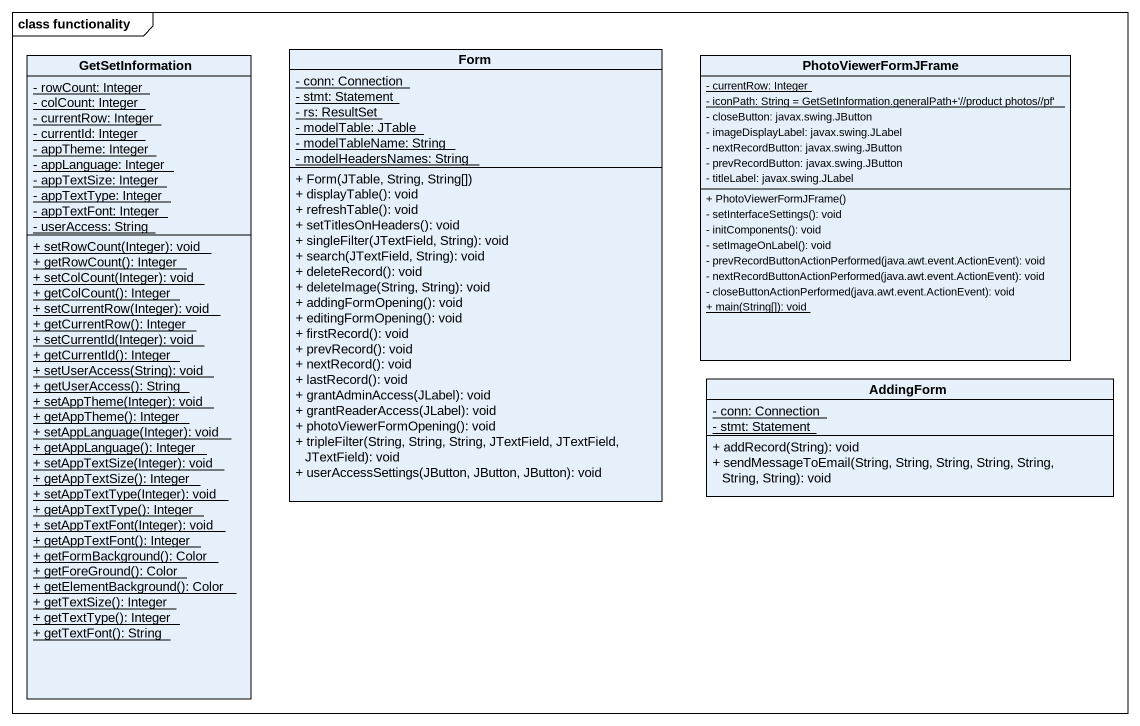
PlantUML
@startuml
mainframe class functionality
hide circle
hide empty members
skinparam classAttributeIconSize 0
class GetSetInformation {
  {static} - rowCount: Integer
  {static} - colCount: Integer
  {static} - currentRow: Integer
  {static} - currentId: Integer
  {static} - appTheme: Integer
  {static} - appLanguage: Integer
  {static} - appTextSize: Integer
  {static} - appTextType: Integer
  {static} - appTextFont: Integer
  {static} - userAccess: String
  {static} + setRowCount(Integer): void
  {static} + getRowCount(): Integer
  {static} + setColCount(Integer): void
  {static} + getColCount(): Integer
  {static} + setCurrentRow(Integer): void
  {static} + getCurrentRow(): Integer
  {static} + setCurrentId(Integer): void
  {static} + getCurrentId(): Integer
  {static} + setUserAccess(String): void
  {static} + getUserAccess(): String
  {static} + setAppTheme(Integer): void
  {static} + getAppTheme(): Integer
  {static} + setAppLanguage(Integer): void
  {static} + getAppLanguage(): Integer
  {static} + setAppTextSize(Integer): void
  {static} + getAppTextSize(): Integer
  {static} + setAppTextType(Integer): void
  {static} + getAppTextType(): Integer
  {static} + setAppTextFont(Integer): void
  {static} + getAppTextFont(): Integer
  {static} + getFormBackground(): Color
  {static} + getForeGround(): Color
  {static} + getElementBackground(): Color
  {static} + getTextSize(): Integer
  {static} + getTextType(): Integer
  {static} + getTextFont(): String
}
class Form {
  {static} - conn: Connection
  {static} - stmt: Statement
  {static} - rs: ResultSet
  {static} - modelTable: JTable
  {static} - modelTableName: String
  {static} - modelHeadersNames: String
  + Form(JTable, String, String[])
  + displayTable(): void
  + refreshTable(): void
  + setTitlesOnHeaders(): void
  + singleFilter(JTextField, String): void
  + search(JTextField, String): void
  + deleteRecord(): void
  + deleteImage(String, String): void
  + addingFormOpening(): void
  + editingFormOpening(): void
  + firstRecord(): void
  + prevRecord(): void
  + nextRecord(): void
  + lastRecord(): void
  + grantAdminAccess(JLabel): void
  + grantReaderAccess(JLabel): void
  + photoViewerFormOpening(): void
  + tripleFilter(String, String, String, JTextField, JTextField, JTextField): void
  + userAccessSettings(JButton, JButton, JButton): void
}
class PhotoViewerFormJFrame {
  {static} - currentRow: Integer
  {static} - iconPath: String = GetSetInformation.generalPath+'~//product photos~//pf'
  - closeButton: javax.swing.JButton
  - imageDisplayLabel: javax.swing.JLabel
  - nextRecordButton: javax.swing.JButton
  - prevRecordButton: javax.swing.JButton
  - titleLabel: javax.swing.JLabel
  + PhotoViewerFormJFrame()
  - setInterfaceSettings(): void
  - initComponents(): void
  - setImageOnLabel(): void
  - prevRecordButtonActionPerformed(java.awt.event.ActionEvent): void
  - nextRecordButtonActionPerformed(java.awt.event.ActionEvent): void
  - closeButtonActionPerformed(java.awt.event.ActionEvent): void
  {static} + main(String[]): void
}
class AddingForm {
  {static} - conn: Connection
  {static} - stmt: Statement
  + addRecord(String): void
  + sendMessageToEmail(String, String, String, String, String, String, String): void
}
@enduml
